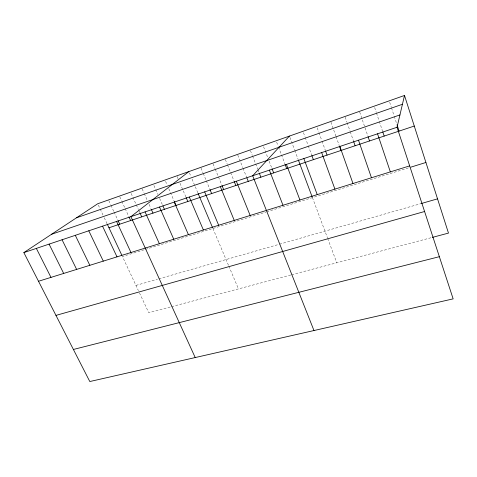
<?xml version="1.0" encoding="UTF-8"?>
<svg xmlns="http://www.w3.org/2000/svg" width="477" height="477" viewBox="0 0 477 477"><rect width="100%" height="100%" fill="white"/><g stroke="black" fill="none" stroke-linecap="round" stroke-linejoin="round"><path stroke-width="0.36" stroke-dasharray="2.38 1.79" d="M144.03 249.841L122.434 256.531L138.419 290.648M145.407 249.411L265.969 212.044M266.667 211.83L409.457 167.576M135.957 285.401L157.476 279.23M158.847 278.836L278.801 244.409M279.492 244.212L421.233 203.536M170.188 307.027L148.758 312.721L138.724 291.304M171.559 306.663L290.91 274.961M291.602 274.776L431.619 237.582M98.34 205.092L99.902 208.425M100.218 209.093L103.026 215.097M104.278 217.768L107.092 223.773M108.81 200.626L110.676 204.663M110.992 205.337L113.794 211.4M114.104 212.074L117.849 220.153M119.745 196.745L121.557 200.716M121.862 201.377L124.891 207.99M125.189 208.652L128.82 216.588M131.163 193.495L135.993 204.18M136.291 204.848L138.402 209.522M138.706 210.19L139.612 212.193M142.158 188.85L143.959 192.893M144.263 193.567L147.268 200.304M149.074 204.353L150.875 208.395M153.928 185.487L155.424 188.886M155.723 189.566L157.821 194.33M159.622 198.414L162.615 205.217M165.567 181.349L167.016 184.694M168.763 188.707L173.998 200.751M177.116 176.502L178.273 179.209M180.014 183.257L185.803 196.768M189.441 172.942L190.883 176.353M192.034 179.084L197.806 192.732M212.921 228.489L228.555 265.468M228.835 266.13L238.458 288.895M201.014 168.059L202.969 172.757M203.25 173.431L206.052 180.139M206.332 180.813L209.689 188.868M213.076 163.808L215.026 168.554M215.3 169.234L221.71 184.82M225.329 159.491L227.267 164.279M227.547 164.964L233.921 180.705M237.784 155.103L242.745 167.54M243.02 168.232L246.603 177.217M250.431 150.619L252.303 155.383M252.571 156.068L257.652 169.001M257.92 169.681L258.987 172.4M263.566 146.773L267.818 157.774M269.147 161.214L271.807 168.089M276.648 142.17L278.234 146.338M278.496 147.029L284.835 163.7M289.933 137.454L294.542 149.772M294.798 150.458L298.125 159.36M312.435 197.645L327.449 237.808M327.699 238.476L336.78 262.773M303.461 132.689L304.988 136.839M305.238 137.531L308.035 145.139M308.291 145.831L311.594 154.828M317.217 127.848L318.731 132.04M318.988 132.737L321.76 140.429M322.011 141.126L325.29 150.219M330.96 122.195L335.844 135.987M336.088 136.678L339.26 145.646M345.199 117.175L346.892 122.052M347.137 122.75L350.04 131.115M350.285 131.813L353.433 140.876M359.694 112.065L367.85 136.023M374.666 107.546L376.293 112.417M376.52 113.115L379.078 120.764M379.31 121.462L382.56 131.205M389.673 102.263L391.283 107.188M391.516 107.891L394.044 115.631M394.27 116.334L396.798 124.068"/><path stroke-width="0.72" d="M397.037 127.264L404.502 95.46L97.713 203.757L23.85 252.601L89.801 381.54L453.15 298.87L397.037 127.264L23.85 252.601M289.426 136.082L252.679 175.751L313.973 330.537M188.862 171.583L130.889 216.653L195.218 357.559M76.493 217.792L402.433 104.278M51.599 234.255L399.929 114.939M108.965 227.779L414.274 126.047M38.512 281.263L409.665 165.883M410.87 167.141L425.919 162.478M421.233 203.536L437.54 198.855M55.964 315.386L424.584 211.508M432.311 237.397L448.481 233.098L404.502 95.46M73.398 349.468L439.359 256.692M36.347 248.404L50.985 277.381M49.083 244.129L63.691 273.434M62.064 239.77L76.642 269.41M75.3 235.322L89.837 265.307M88.788 230.79L103.288 261.128M102.543 226.17L116.996 256.864M107.403 224.44L121.844 255.267M118.159 220.827L119.721 224.196M116.579 221.459L130.978 252.518M129.124 217.25L130.638 220.559M139.91 212.861L141.723 216.862M145.062 211.889L159.354 243.693M151.477 209.743L152.98 213.112M159.515 207.036L173.747 239.221M162.919 205.903L164.416 209.302M174.29 201.419L176.031 205.432M174.26 202.087L188.421 234.66M189.303 197.031L203.393 230.003M186.096 197.448L187.831 201.503M198.092 193.412L212.635 227.803M204.663 191.873L218.669 225.257M209.969 189.536L211.645 193.567M220.332 186.608L234.255 220.41M221.984 185.499L223.659 189.566M236.336 181.236L250.163 215.467M234.195 181.391L235.859 185.499M246.877 177.909L248.261 181.367M259.255 173.085L260.859 177.17M272.069 168.775L273.667 172.901M269.368 170.14L282.986 205.259M286.421 164.416L299.926 199.994M285.097 164.392L286.683 168.56M298.381 160.045L312.179 196.953M303.849 158.561L317.229 194.616M311.845 155.52L313.371 159.67M321.659 152.58L334.914 189.119M325.541 150.917L327.055 155.108M339.868 146.463L352.98 183.502M339.505 146.338L340.972 150.476M353.678 141.574L355.126 145.753M358.495 140.208L371.458 177.76M368.089 136.732L369.532 140.959M377.546 133.81L390.347 171.887M382.792 131.902L384.182 136.076M397.031 124.771L399.094 131.103"/></g></svg>
